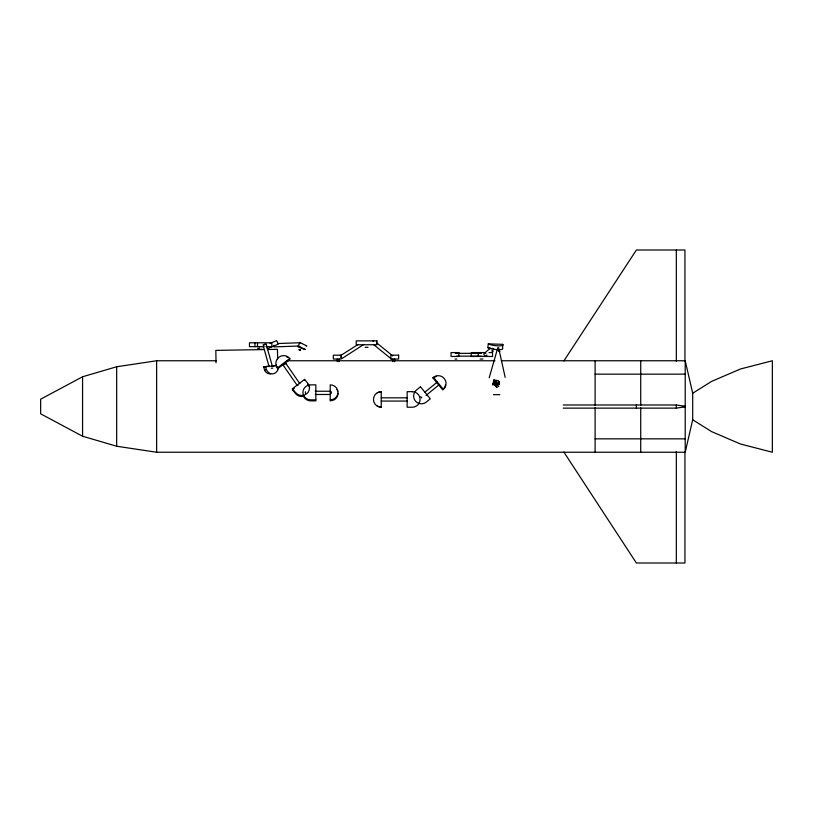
<?xml version="1.0" encoding="UTF-8"?>
<svg xmlns="http://www.w3.org/2000/svg" width="813" height="813" viewBox="0 0 813 813"><rect width="100%" height="100%" fill="white"/><g stroke="black" fill="none" stroke-linecap="round" stroke-linejoin="round"><path stroke-width="1.22" d="M497.881 349.651A7.774 1.545 6.7 0 1 490.239 348.574L487.851 347.659L488.288 343.879L502.637 344.336L502.658 348.97A7.774 1.545 6.7 0 1 499.639 349.651M305.82 345.759L306.816 345.952L299.763 342.425L298.056 346.877L300.729 347.984M299.601 343.31L299.763 342.425M497.119 381.002L494.711 382.222L497.028 383.838L499.507 383.838L498.247 380.606L493.908 379.945L492.759 384.986L492.759 383.838L496.906 387.181M216.187 360.759L156.624 360.759L116.666 366.765L82.58 376.765L40.65 399.183L40.65 413.817L82.58 436.235L116.666 446.235L156.624 452.241L685.207 452.241L692.696 419.782L692.696 393.218L685.207 360.759L501.326 360.759M263.056 344.905L265.282 344.021L265.983 344.427M489.192 377.811L497.81 347.71L498.603 347.71L505.168 377.364M563.836 360.972L636.386 249.998L684.942 249.998L684.942 361.409M373.309 341.145L373.695 340.454L373.076 341.013M445.504 384.783A7.774 7.602 43.3 0 1 445.057 386.734L442.77 389.925L432.912 377.913L433.471 377.323A7.774 7.602 43.3 0 1 444.305 378.543A7.774 7.602 43.3 0 1 443.329 389.336L433.471 377.323M493.349 382.222L496.164 384.64L497.028 383.838M484.467 353.188L490.036 348.462M424.975 392.1L437.404 381.968M426.063 395.392L439.447 384.478M292.426 388.766L304.57 379.397L307.802 383.309A7.774 7.51 0 0 1 306.582 393.858A7.774 7.51 0 0 1 295.658 392.679L292.426 388.766L292.426 389.773L295.658 393.685A7.774 7.51 0 0 0 302.893 396.419M292.426 389.773L294.296 388.329M277.68 368.716L277.487 367.872L289.774 358.472L289.967 359.316L277.68 368.716L276.125 365.108M340.362 355.708L358.035 344.499M341.104 357.08L342.09 358.452L363.868 344.407M692.696 393.218L711.7 381.338L740.47 368.99L772.35 360.759L772.35 452.241L740.47 444.01L711.7 431.662L692.696 419.782M432.912 377.913L436.52 376.328M493.603 348.604L491.916 348.36M499.528 381.683L494.477 384.64L496.906 387.557L496.906 384.64M257.609 348.696L259.52 347.883M262.375 346.673L264.225 345.881M270.068 343.401L276.684 340.596L278.209 344.173L267.243 348.828M377.354 392.72L381.236 391.673L381.236 407.222L377.354 406.175M297.985 385.443L297.243 385.565M271.247 368.238L272.822 368.137M563.236 408.136L676.325 408.136L684.942 406.856L684.942 406.256L676.325 404.986L563.236 404.986M270.627 373.878A7.774 6.474 -90 0 1 264.764 370.596L263.615 366.815L269.479 366.196M271.827 365.952L276.522 365.464M263.615 366.815L276.318 365.708M277.589 343.533L299.784 342.751L299.804 343.584M298.656 346.033L274.001 346.897L273.94 345.301M264.154 349.57L215.831 350.393L216.045 362.75M267.833 349.499L277.467 349.336L277.639 359.214M263.808 346.673L249.479 346.673L249.479 342.791L271.847 342.791L271.847 346.673L265.871 346.673M365.169 347.344L368.004 347.344M259.357 349.265L262.182 349.265M492.17 350.759C490.351 351.053 494.985 351.389 492.627 350.799M485.381 352.578L471.266 352.578L471.266 356.46L492.566 356.46L492.566 352.578L488.979 352.578M456.693 356.135L481.367 356.135M455.036 359.051L456.815 359.051M480.127 359.051L482.952 359.051M287.152 360.759L494.985 360.759M595.106 374.153L685.207 374.153M315.302 391.246L330.108 391.246M315.302 394.478L330.108 394.478M493.491 394.661L499.863 394.661M381.236 397.831L407.14 397.831M315.851 399.864L310.668 399.864A7.774 7.51 0 0 1 302.903 392.364A7.774 7.51 0 0 1 310.668 384.854L315.851 384.854L315.851 400.87L310.668 400.87A7.774 7.51 0 0 1 303.168 395.311M381.236 401.063L407.14 401.063M682.737 406.5L685.207 406.5M595.106 438.847L685.207 438.847M487.851 347.659L490.239 347.74M498.755 350.972L499.954 351.257L498.735 351.297M301.237 347.598L300.424 347.242M301.633 348.36L305.281 349.519L298.229 345.992M299.743 350.108C297.365 349.204 302.172 351.135 299.723 350.21M299.824 349.702C302.223 350.86 297.426 348.645 299.804 349.803M499.528 384.64L494.711 382.222L496.164 384.64M286.776 356.968L287.7 357.476M376.561 342.771L392.77 355.942M373.563 344.519L391.683 359.234M299.845 383.695L285.851 363.411L284.316 363.818L283.148 365.179L297.141 385.321M283.148 365.179L285.851 363.411M420.717 396.642L421.744 397.903M265.404 370.017L265.14 369.407M493.908 379.945L498.786 386.582M563.836 452.028L636.386 563.003L684.942 563.003L684.942 451.591M266.146 344.163L272.223 365.82M263.361 346.226L269.093 366.683M685.207 360.759L685.207 452.241M676.325 249.998L676.325 361.409M676.325 404.986L676.325 408.136M676.325 451.591L676.325 563.003M640.725 360.759L640.725 405.321M640.725 407.679L640.725 452.241M636.386 404.986L636.386 408.136M595.106 360.759L595.106 405.321M595.106 407.679L595.106 452.241M481.367 353.35L455.453 353.35M478.196 352.578L478.196 356.46M394.651 359.051L394.651 361.643M392.872 359.051L392.872 361.643M339.102 359.051L339.092 361.643M337.324 359.051L337.324 361.643M331.338 391.734L331.338 393.309M305.434 391.734L305.434 393.309M304.57 379.397L304.57 380.403M257.518 342.791L257.518 346.673M254.957 342.791L254.957 346.673M156.624 360.759L156.624 452.241M116.666 366.765L116.666 446.235M82.58 376.765L82.58 436.235M278.595 367.486A7.774 6.474 -90 0 1 271.928 373.899A7.774 6.474 -90 0 1 265.76 366.815M307.802 384.315A7.774 7.51 0 0 1 308.849 385.992M277.487 367.872A7.774 7.581 -12.7 0 1 278.889 357.212A7.774 7.581 -12.7 0 1 289.774 358.472M337.995 393.37A7.774 7.51 0 0 1 334.102 399.864L330.22 400.87L330.22 384.854A7.774 7.51 0 0 1 337.995 392.364A7.774 7.51 0 0 1 330.22 399.864M336.948 389.61A7.774 7.51 0 0 1 337.73 391.419M381.236 407.222A7.774 7.774 0 0 1 373.462 399.447A7.774 7.774 0 0 1 381.236 391.673M486.896 354.885A1.616 1.382 49.7 0 1 485.137 355.942A1.616 1.382 49.7 0 1 483.979 353.879A1.616 1.382 49.7 0 1 485.94 353.177M502.637 344.336A7.774 1.545 6.7 0 1 498.318 345.871A7.774 1.545 6.7 0 1 488.288 343.879M420.473 386.775L416.459 390.047A7.774 7.774 0 0 0 415.341 400.982A7.774 7.774 0 0 0 426.276 402.1L430.29 398.827L420.473 386.775M376.937 340.871L356.216 340.871L356.216 344.753L376.937 344.753L376.937 340.871M458.827 352.578L451.052 352.578L451.052 356.46L458.827 356.46L458.827 352.578M341.104 355.169L333.34 355.169L333.34 359.051L341.104 359.051L341.104 355.169M398.634 355.169L390.86 355.169L390.86 359.051L398.634 359.051L398.634 355.169M412.323 391.673L407.14 391.673L407.14 407.222L412.323 407.222A7.774 7.774 0 0 0 420.097 399.447A7.774 7.774 0 0 0 412.323 391.673"/></g></svg>
